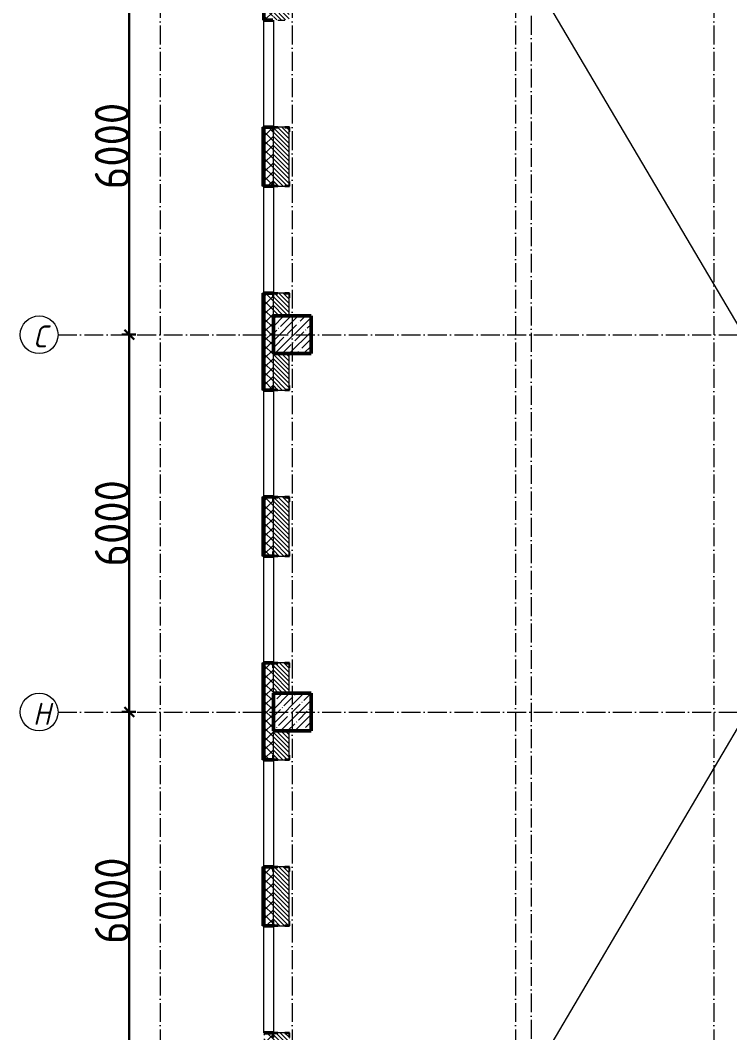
# Model space of a CAD drawing. Header units: millimetres. Extents: x -17017 to 628417, y -109036 to 199237.
# Drawn here: x 590237 to 601515, y -70935 to -54835 of the extents above; entities that cross this region are included whole.
import ezdxf

# ---------------------------------------------------------------- set-up
doc = ezdxf.new("R2010")
doc.units = ezdxf.units.MM
doc.linetypes.add('50_200_ШТРИХ_1Т_ш5_п1_п1_', pattern=[700, 500, -100, 0, -100])
for name, color, linetype, lineweight in [('A-____-____-DIMS', 7, 'Continuous', 9), ('A-DETL-____-OTLN-4', 7, 'Continuous', 18), ('A-GENM-____-MCUT', 7, 'Continuous', 25), ('A-GENM-____-OTLN-1', 7, 'Continuous', 25), ('A-WALL-____-MCUT-2', 7, 'Continuous', 50), ('A-WALL-____-MCUT-3', 7, 'Continuous', 9), ('A-WALL-____-OTLN', 7, 'Continuous', 9), ('A-WALL-____-PATT-1', 7, 'Continuous', 9), ('A-WALL-FNSH-MCUT-1', 7, 'Continuous', 9), ('S-COLS-____-MCUT', 7, 'Continuous', 50), ('S-COLS-____-OTLN', 7, 'Continuous', 9), ('S-GRID-____-IDEN', 7, 'Continuous', 9), ('S-GRID-____-OTLN-1', 7, '50_200_ШТРИХ_1Т_ш5_п1_п1_', 9), ('стяжа', 7, 'Continuous', 30)]:
    doc.layers.add(name, color=color, linetype=linetype, lineweight=lineweight)
doc.styles.add('ISOCPEUR_I', font='isocpeui.ttf', dxfattribs={"width": 0.9, "height": 2.5})
doc.styles.add('ISOCPEUR_I_9', font='isocpeui.ttf', dxfattribs={"width": 0.9, "height": 250})
doc.styles.add('СПДС', font='isocpeur.ttf', dxfattribs={"width": 0.9})
doc.dimstyles.new('ISO-2_5_0_9К_БОЛЬШОЙ_ОСИ', dxfattribs={"dimscale": 304.8, "dimtxt": 248.995294, "dimasz": 0.492126, "dimexe": 0.393701, "dimexo": 0, "dimgap": 0, "dimtad": 1, "dimdec": 0, "dimzin": 0, "dimdsep": 46, "dimtxsty": 'ISOCPEUR_I_9', "dimblk1": 'OBLIQUE', "dimblk2": 'OBLIQUE', "dimsah": 1, "dimcen": 0.09, "dimdle": 0.393701, "dimazin": 0, "dimtfac": 1, "dimtdec": 4, "dimtix": 1, "dimtmove": 0, "dimatfit": 3, "dimfxl": 1, "dimtvp": 1, "dimtolj": 1, "dimtzin": 0, "dimarcsym": 2})
pattern_1 = [(135, (523510.01, -90515.614), (-35.35534, -35.35534), [])]

# ---------------------------------------------------------------- blocks, each defined once
blk = doc.blocks.new('BSC_Колонна _Прямоугольная - 600х600-V15-АР1_План отверстий 3 этажа в осях 1-64_А-ГГ')
at = {"layer": 'S-COLS-____-OTLN'}
h = blk.add_hatch(dxfattribs=at)
h.set_pattern_fill('FP_51', color=256, style=0, pattern_type=2)
h.set_pattern_definition([(45, (-71050, -30681.04), (-114.04925, 114.04925), []), (45, (-70935.95, -30681.04), (-114.04925, 114.04925), [201.613, -40.323, 3.353, -36.97])])
h.paths.add_polyline_path([(-300, -300), (300, -300), (300, 300), (-300, 300)], flags=0)
at = {"layer": 'S-COLS-____-MCUT'}
for p, q in [((300, 300), (-300, 300)), ((-300, 300), (-300, -300)), ((300, -300), (300, 300)), ((-300, -300), (300, -300))]:
    blk.add_line(p, q, dxfattribs=at)
blk = doc.blocks.new('BSC_Колонна _Прямоугольная - 600х600-V16-АР1_План отверстий 3 этажа в осях 1-64_А-ГГ')
at = {"layer": 'S-COLS-____-OTLN'}
h = blk.add_hatch(dxfattribs=at)
h.set_pattern_fill('FP_52', color=256, style=0, pattern_type=2)
h.set_pattern_definition([(45, (-71050, -24681.04), (-114.04925, 114.04925), []), (45, (-70935.95, -24681.04), (-114.04925, 114.04925), [201.613, -40.323, 3.353, -36.97])])
h.paths.add_polyline_path([(-300, -300), (300, -300), (300, 300), (-300, 300), (-300, 134)], flags=0)
at = {"layer": 'S-COLS-____-MCUT'}
for p, q in [((300, 300), (-300, 300)), ((-300, 300), (-300, -300)), ((300, -300), (300, 300)), ((-300, -300), (300, -300))]:
    blk.add_line(p, q, dxfattribs=at)
blk = doc.blocks.new('Фахверк_СКБ_Уголок - 250_3380-27498580-АР1_План отверстий 3 этажа в осях 1-64_А-ГГ')
at = {"layer": 'A-GENM-____-MCUT'}
for p, q in [((200, 181), (125, 181)), ((125, 181), (125, 106)), ((131, 106), (131, 175)), ((131, 175), (200, 175)), ((200, 175), (200, 181)), ((125, 106), (131, 106)), ((131, -6), (125, -6)), ((125, -6), (125, -81)), ((125, -81), (200, -81)), ((131, -75), (131, -6)), ((200, -75), (131, -75)), ((200, -81), (200, -75))]:
    blk.add_line(p, q, dxfattribs=at)
blk = doc.blocks.new('Ось сетки - Круг_Ø6_00__ISO-2_5_0_9K_-25732049-АР1_План отверстий 3 этажа в осях 1-64_А-ГГ')
at = {"layer": 'S-GRID-____-IDEN'}
blk.add_circle((0, 0), 3, dxfattribs=at)
blk = doc.blocks.new('_Oblique')
at = {"color": 0, "linetype": 'ByBlock', "lineweight": -2}
blk.add_line((-0.5, -0.5), (0.5, 0.5), dxfattribs=at)
blk = doc.blocks.new('*D2977')
at = {"layer": 'A-____-____-DIMS', "color": 0, "lineweight": -2, "transparency": 16777216}
for p, q in [((352231, -50062), (352231, -56302)), ((352337, -50182), (352111, -50182)), ((352337, -56182), (352111, -56182))]:
    blk.add_line(p, q, dxfattribs=at)
at = {"layer": 'Defpoints', "color": 0, "transparency": 16777216}
for p in [(352337, -50182), (352231, -56182), (352337, -56182)]:
    blk.add_point(p, dxfattribs=at)
at = {"layer": 'A-____-____-DIMS', "color": 0, "lineweight": -2, "transparency": 16777216, "xscale": 150, "yscale": 150, "zscale": 150}
for p, rotation in [((352231, -50182), 90), ((352231, -56182), 270)]:
    blk.add_blockref('_Oblique', p, dxfattribs=dict(at, rotation=rotation))
at = {"layer": 'A-____-____-DIMS', "color": 0, "transparency": 16777216, "insert": (351957, -53182), "char_height": 548.6, "attachment_point": 5, "rotation": 90, "style": 'СПДС'}
blk.add_mtext('\\A1;6000', dxfattribs=at)
blk = doc.blocks.new('*D2810')
at = {"layer": 'A-____-____-DIMS', "color": 0, "lineweight": -2, "transparency": 16777216}
for p, q in [((352337, -56182), (352111, -56182)), ((352231, -56062), (352231, -62302)), ((352337, -62182), (352111, -62182))]:
    blk.add_line(p, q, dxfattribs=at)
at = {"layer": 'Defpoints', "color": 0, "transparency": 16777216}
for p in [(352337, -56182), (352231, -62182), (352337, -62182)]:
    blk.add_point(p, dxfattribs=at)
at = {"layer": 'A-____-____-DIMS', "color": 0, "lineweight": -2, "transparency": 16777216, "xscale": 150, "yscale": 150, "zscale": 150}
for p, rotation in [((352231, -56182), 90), ((352231, -62182), 270)]:
    blk.add_blockref('_Oblique', p, dxfattribs=dict(at, rotation=rotation))
at = {"layer": 'A-____-____-DIMS', "color": 0, "transparency": 16777216, "insert": (351957, -59182), "char_height": 548.6, "attachment_point": 5, "rotation": 90, "style": 'СПДС'}
blk.add_mtext('\\A1;6000', dxfattribs=at)
blk = doc.blocks.new('*D2811')
at = {"layer": 'A-____-____-DIMS', "color": 0, "lineweight": -2, "transparency": 16777216}
for p, q in [((352231, -62062), (352231, -68302)), ((352337, -62182), (352111, -62182)), ((352337, -68182), (352111, -68182))]:
    blk.add_line(p, q, dxfattribs=at)
at = {"layer": 'Defpoints', "color": 0, "transparency": 16777216}
for p in [(352337, -62182), (352231, -68182), (352337, -68182)]:
    blk.add_point(p, dxfattribs=at)
at = {"layer": 'A-____-____-DIMS', "color": 0, "lineweight": -2, "transparency": 16777216, "xscale": 150, "yscale": 150, "zscale": 150}
for p, rotation in [((352231, -62182), 90), ((352231, -68182), 270)]:
    blk.add_blockref('_Oblique', p, dxfattribs=dict(at, rotation=rotation))
at = {"layer": 'A-____-____-DIMS', "color": 0, "transparency": 16777216, "insert": (351957, -65182), "char_height": 548.6, "attachment_point": 5, "rotation": 90, "style": 'СПДС'}
blk.add_mtext('\\A1;6000', dxfattribs=at)
blk = doc.blocks.new('3эт')
at = {"layer": 'S-GRID-____-OTLN-1', "color": 251, "ltscale": 0.6, "true_color": 0x636466}
for p, q in [((352720.7, -36982.5), (352720.7, -91346.1)), ((354820.7, -36982.5), (354820.7, -91173.5)), ((358370.7, -36982.5), (358370.7, -75532.4)), ((361520.7, -36982.5), (361520.7, -78293.6)), ((358620.7, -37250.7), (358620.7, -75532.4)), ((351097.5, -56182.4), (374089.5, -56182.4)), ((351097.5, -62182.4), (374089.5, -62182.4))]:
    blk.add_line(p, q, dxfattribs=at)
at = {"layer": 'S-GRID-____-IDEN', "char_height": 350, "attachment_point": 1, "style": 'ISOCPEUR_I'}
for s, insert, width in [('\\fISOCPEUR|b0|i1|c204|p34|;\\W.9;С', (350708.5, -56035.8), 202.025), ('\\fISOCPEUR|b0|i1|c204|p34|;\\W.9;Н', (350699.5, -62035.8), 223.671)]:
    blk.add_mtext(s, dxfattribs=dict(at, insert=insert, width=width))
at = {"layer": 'A-____-____-DIMS'}
for base, p1, p2, picture, middle in [((352231.1, -56182.4), (352337.1, -50182.4), (352337.1, -56182.4), '*D2977', (351956.7, -53182.4)), ((352231.1, -62182.4), (352337.1, -56182.4), (352337.1, -62182.4), '*D2810', (351956.7, -59182.4)), ((352231.1, -68182.4), (352337.1, -62182.4), (352337.1, -68182.4), '*D2811', (351956.7, -65182.4))]:
    dim = blk.add_linear_dim(base=base, p1=p1, p2=p2, angle=90, dimstyle='ISO-2_5_0_9К_БОЛЬШОЙ_ОСИ', override={"dimtxt": 1.8, "dimpost": '<>', "dimtxsty": 'СПДС', "dimfxl": 6000}, dxfattribs=at)
    dim.commit()
    dim.dimension.update_dxf_attribs({"geometry": picture, "text_midpoint": middle})

msp = doc.modelspace()

# ---------------------------------------------------------------- hatches: boundary and pattern name
at = {"layer": 'A-WALL-____-PATT-1'}
h = msp.add_hatch(dxfattribs=at)
h.set_pattern_fill('FP_1', color=256, style=0, pattern_type=2)
h.set_pattern_definition([(45, (523510.01, -90515.61), (-70.71068, 70.71068), []), (135, (523510.01, -90515.61), (-70.71068, -70.71068), [])])
h.paths.add_polyline_path([(594110, -78185), (594260, -78185), (594260, -76890), (594254, -76890), (594254, -76815), (594110, -76815)], flags=0)
h.paths.add_polyline_path([(594195, -75115), (594254, -75115), (594254, -75040), (594260, -75040), (594260, -74250), (594254, -74250), (594254, -74175), (594110, -74175), (594110, -75115)], flags=0)
h.paths.add_polyline_path([(594195, -72475), (594254, -72475), (594254, -72400), (594260, -72400), (594260, -71010), (594254, -71010), (594254, -70935), (594110, -70935), (594110, -72475)], flags=0)
h.paths.add_polyline_path([(594195, -69235), (594254, -69235), (594254, -69160), (594260, -69160), (594260, -68370), (594254, -68370), (594254, -68295), (594110, -68295), (594110, -69235)], flags=0)
h.paths.add_polyline_path([(594195, -66595), (594254, -66595), (594254, -66520), (594260, -66520), (594260, -65130), (594254, -65130), (594254, -65055), (594110, -65055), (594110, -66595)], flags=0)
h.paths.add_polyline_path([(594110, -63355), (594254, -63355), (594254, -63280), (594260, -63280), (594260, -62490), (594254, -62490), (594254, -62415), (594110, -62415)], flags=0)
h.paths.add_polyline_path([(594110, -60715), (594254, -60715), (594254, -60640), (594260, -60640), (594260, -59250), (594254, -59250), (594254, -59175), (594110, -59175)], flags=0)
h.paths.add_polyline_path([(594110, -57475), (594254, -57475), (594254, -57400), (594260, -57400), (594260, -56610), (594254, -56610), (594254, -56535), (594110, -56535)], flags=0)
h.paths.add_polyline_path([(594254, -54835), (594254, -54760), (594260, -54760), (594260, -53370), (594254, -53370), (594254, -53295), (594110, -53295), (594110, -54835), (594195, -54835)], flags=0)
h.paths.add_polyline_path([(594254, -51595), (594254, -51520), (594260, -51520), (594260, -50730), (594254, -50730), (594254, -50655), (594110, -50655), (594110, -51595), (594195, -51595)], flags=0)
h.paths.add_polyline_path([(594254, -48955), (594254, -48880), (594260, -48880), (594260, -47585), (594110, -47585), (594110, -48955), (594195, -48955)], flags=0)
h = msp.add_hatch(dxfattribs=at)
h.set_pattern_fill('FP_6', color=256, style=0, pattern_type=2)
h.set_pattern_definition(pattern_1)
h.paths.add_polyline_path([(594441, -59535), (594510, -59535), (594510, -59181), (594441, -59181), (594441, -59175), (594329, -59175), (594329, -59181), (594260, -59181), (594260, -59535)], flags=0)
h.paths.add_polyline_path([(594441, -57475), (594441, -57469), (594510, -57469), (594510, -56541), (594441, -56541), (594441, -56535), (594329, -56535), (594329, -56541), (594260, -56541), (594260, -57469), (594329, -57469), (594329, -57475)], flags=0)
h.paths.add_polyline_path([(594441, -54835), (594441, -54829), (594510, -54829), (594510, -54135), (594260, -54135), (594260, -54829), (594329, -54829), (594329, -54835)], flags=0)
h = msp.add_hatch(dxfattribs=at)
h.set_pattern_fill('FP_6', color=256, style=0, pattern_type=2)
h.set_pattern_definition(pattern_1)
h.paths.add_polyline_path([(594329, -65535), (594510, -65535), (594510, -65061), (594441, -65061), (594441, -65055), (594329, -65055), (594329, -65061), (594260, -65061), (594260, -65535)], flags=0)
h.paths.add_polyline_path([(594329, -63355), (594441, -63355), (594441, -63349), (594510, -63349), (594510, -62421), (594441, -62421), (594441, -62415), (594329, -62415), (594329, -62421), (594260, -62421), (594260, -63349), (594329, -63349)], flags=0)
h.paths.add_polyline_path([(594441, -60715), (594441, -60709), (594510, -60709), (594510, -60135), (594260, -60135), (594260, -60709), (594329, -60709), (594329, -60715)], flags=0)
h = msp.add_hatch(dxfattribs=at)
h.set_pattern_fill('FP_6', color=256, style=0, pattern_type=2)
h.set_pattern_definition(pattern_1)
h.paths.add_polyline_path([(594329, -71535), (594510, -71535), (594510, -70941), (594441, -70941), (594441, -70935), (594329, -70935), (594329, -70941), (594260, -70941), (594260, -71535)], flags=0)
h.paths.add_polyline_path([(594441, -69235), (594441, -69229), (594510, -69229), (594510, -68301), (594441, -68301), (594441, -68295), (594329, -68295), (594329, -68301), (594260, -68301), (594260, -69229), (594329, -69229), (594329, -69235)], flags=0)
h.paths.add_polyline_path([(594441, -66595), (594441, -66589), (594510, -66589), (594510, -66135), (594260, -66135), (594260, -66589), (594329, -66589), (594329, -66595)], flags=0)

# ---------------------------------------------------------------- linework, layer by layer
at = {"layer": 'A-DETL-____-OTLN-4'}
for p, q in [((594860, -77585), (612260, -48085)), ((594860, -48185), (612260, -77685))]:
    msp.add_line(p, q, dxfattribs=at)
at = {"layer": 'A-WALL-____-MCUT-2'}
for p, q in [((594110, -53295), (594110, -54835)), ((594110, -54835), (594254, -54835)), ((594098, -56535), (594098, -57475)), ((594103, -56535), (594103, -57475)), ((594110, -56535), (594110, -57475)), ((594254, -56535), (594110, -56535)), ((594110, -57475), (594254, -57475)), ((594098, -59175), (594098, -60715)), ((594103, -59175), (594103, -60715)), ((594110, -59175), (594110, -60715)), ((594254, -59175), (594110, -59175)), ((594110, -60715), (594254, -60715)), ((594098, -62415), (594098, -63355)), ((594103, -62415), (594103, -63355)), ((594110, -62415), (594110, -63355)), ((594254, -62415), (594110, -62415)), ((594110, -63355), (594254, -63355)), ((594098, -65055), (594098, -66595)), ((594103, -65055), (594103, -66595)), ((594110, -65055), (594110, -66595)), ((594254, -65055), (594110, -65055)), ((594110, -66595), (594254, -66595)), ((594098, -68295), (594098, -69235)), ((594103, -68295), (594103, -69235)), ((594110, -68295), (594110, -69235)), ((594254, -68295), (594110, -68295)), ((594110, -69235), (594254, -69235)), ((594254, -70935), (594110, -70935))]:
    msp.add_line(p, q, dxfattribs=at)
at = {"layer": 'A-WALL-____-MCUT-3'}
for p, q in [((594329, -54835), (594441, -54835)), ((594260, -57400), (594260, -56610)), ((594441, -56535), (594329, -56535)), ((594510, -57400), (594510, -56610)), ((594329, -57475), (594441, -57475)), ((594441, -59175), (594329, -59175)), ((594260, -59535), (594260, -59250)), ((594510, -59535), (594510, -59250)), ((594260, -60640), (594260, -60135)), ((594510, -60640), (594510, -60135)), ((594329, -60715), (594441, -60715)), ((594441, -62415), (594329, -62415)), ((594260, -63280), (594260, -62490)), ((594510, -63280), (594510, -62490)), ((594329, -63355), (594441, -63355)), ((594260, -65535), (594260, -65130)), ((594441, -65055), (594329, -65055)), ((594510, -65535), (594510, -65130)), ((594260, -66520), (594260, -66135)), ((594510, -66520), (594510, -66135)), ((594329, -66595), (594441, -66595)), ((594260, -69160), (594260, -68370)), ((594441, -68295), (594329, -68295)), ((594510, -69160), (594510, -68370)), ((594329, -69235), (594441, -69235)), ((594441, -70935), (594329, -70935))]:
    msp.add_line(p, q, dxfattribs=at)
at = {"layer": 'A-WALL-____-OTLN'}
for p, q in [((594110, -56535), (594110, -54835)), ((594260, -54835), (594260, -56535)), ((594110, -59175), (594110, -57475)), ((594260, -57475), (594260, -59175)), ((594110, -62415), (594110, -60715)), ((594260, -60715), (594260, -62415)), ((594110, -65055), (594110, -63355)), ((594260, -63355), (594260, -65055)), ((594110, -68295), (594110, -66595)), ((594260, -66595), (594260, -68295)), ((594110, -70935), (594110, -69235)), ((594260, -69235), (594260, -70935))]:
    msp.add_line(p, q, dxfattribs=at)
at = {"layer": 'A-WALL-FNSH-MCUT-1'}
for p, q in [((594110, -56535), (594090, -56535)), ((594090, -56535), (594090, -57475)), ((594090, -57475), (594110, -57475)), ((594110, -59175), (594090, -59175)), ((594090, -59175), (594090, -60715)), ((594090, -60715), (594110, -60715)), ((594110, -62415), (594090, -62415)), ((594090, -62415), (594090, -63355)), ((594090, -63355), (594110, -63355)), ((594110, -65055), (594090, -65055)), ((594090, -65055), (594090, -66595)), ((594090, -66595), (594110, -66595)), ((594110, -68295), (594090, -68295)), ((594090, -68295), (594090, -69235)), ((594090, -69235), (594110, -69235))]:
    msp.add_line(p, q, dxfattribs=at)

# ---------------------------------------------------------------- block references
at = {"layer": 'A-GENM-____-OTLN-1'}
for p, rotation in [((594335, -56410), 269.9999999999999), ((594435, -57600), 89.99999999999991), ((594335, -59050), 269.9999999999999), ((594435, -60840), 89.99999999999991), ((594335, -62290), 269.9999999999999), ((594435, -63480), 89.99999999999991), ((594335, -64930), 269.9999999999999), ((594435, -66720), 89.99999999999991), ((594335, -68170), 269.9999999999999), ((594435, -69360), 89.99999999999991), ((594335, -70810), 269.9999999999999)]:
    msp.add_blockref('Фахверк_СКБ_Уголок - 250_3380-27498580-АР1_План отверстий 3 этажа в осях 1-64_А-ГГ', p, dxfattribs=dict(at, rotation=rotation))
at = {"layer": 'S-COLS-____-OTLN'}
for name, p in [('BSC_Колонна _Прямоугольная - 600х600-V15-АР1_План отверстий 3 этажа в осях 1-64_А-ГГ', (594560, -59835)), ('BSC_Колонна _Прямоугольная - 600х600-V16-АР1_План отверстий 3 этажа в осях 1-64_А-ГГ', (594560, -65835))]:
    msp.add_blockref(name, p, dxfattribs=at)
at = {"layer": 'S-GRID-____-IDEN', "xscale": 99.99999999999993, "yscale": 99.99999999999993, "zscale": 99.99999999999993, "rotation": 269.9999999999995}
for p in [(590537, -59835), (590537, -65835)]:
    msp.add_blockref('Ось сетки - Круг_Ø6_00__ISO-2_5_0_9K_-25732049-АР1_План отверстий 3 этажа в осях 1-64_А-ГГ', p, dxfattribs=at)
at = {"layer": 'стяжа'}
msp.add_blockref('3эт', (239739, -3652), dxfattribs=at)

doc.saveas('drawing.dxf')
